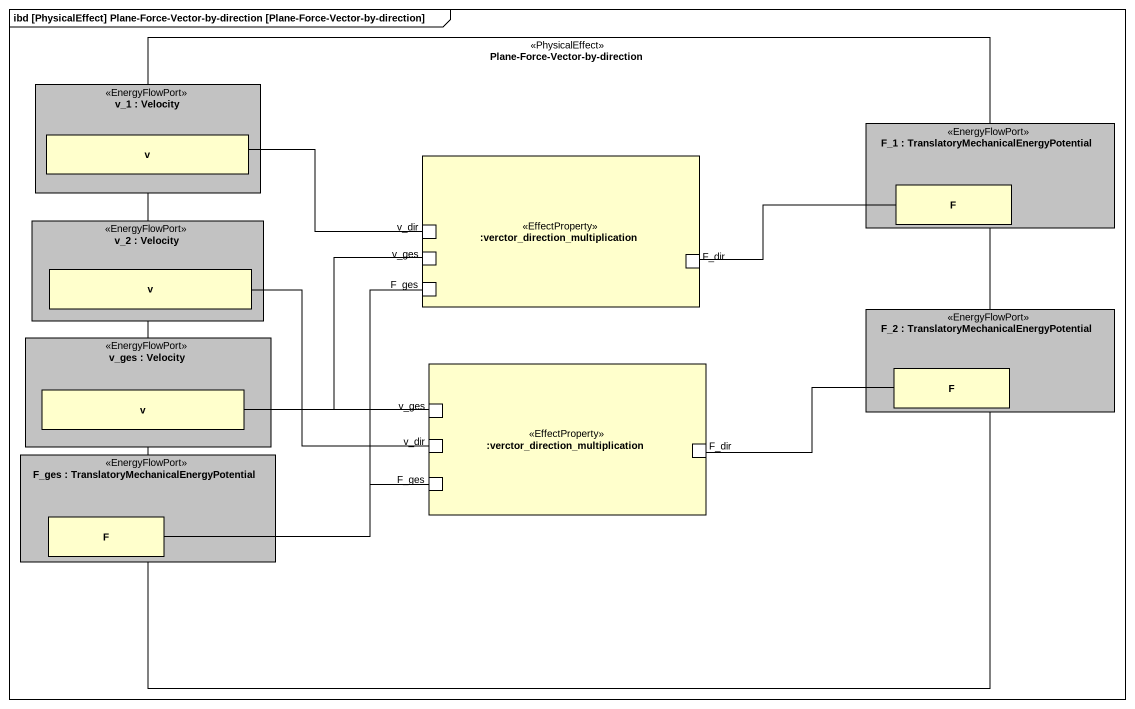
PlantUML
@startuml
mainframe ibd [PhysicalEffect] Plane-Force-Vector-by-direction [Plane-Force-Vector-by-direction]
rectangle "Plane-Force-Vector-by-direction" as Plane_Force_Vector_by <<PhysicalEffect>> {
  rectangle "v_1 : Velocity" as v_1 <<EnergyFlowPort>> #C2C2C2 {
    rectangle v
  }
  rectangle "F_1 : TranslatoryMechanicalEnergyPotential" as F_1 <<EnergyFlowPort>> #C2C2C2 {
    rectangle F
  }
  rectangle ":verctor_direction_multiplication" as verctor_direction <<EffectProperty>> {
    port v_dir
    port v_ges
    port F_dir
    port F_ges
  }
  rectangle "v_2 : Velocity" as v_2 <<EnergyFlowPort>> #C2C2C2 {
    rectangle "v" as v_3
  }
  rectangle "v_ges : Velocity" as v_ges_2 <<EnergyFlowPort>> #C2C2C2 {
    rectangle "v" as v_4
  }
  rectangle "F_2 : TranslatoryMechanicalEnergyPotential" as F_2 <<EnergyFlowPort>> #C2C2C2 {
    rectangle "F" as F_3
  }
  rectangle ":verctor_direction_multiplication" as verctor_direction_2 <<EffectProperty>> {
    port "v_ges" as v_ges_3
    port "v_dir" as v_dir_2
    port "F_dir" as F_dir_2
    port "F_ges" as F_ges_3
  }
  rectangle "F_ges : TranslatoryMechanicalEnergyPotential" as F_ges_2 <<EnergyFlowPort>> #C2C2C2 {
    rectangle "F" as F_4
  }
}
v -right- v_dir
F -left- F_dir
v_3 -right- v_dir_2
v_4 -right- v_ges
v_4 -right- v_ges_3
F_dir_2 -right- F_3
F_4 -up- F_ges
F_4 -right- F_ges_3
@enduml
